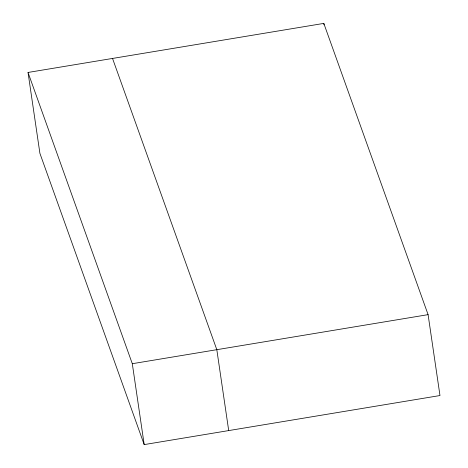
<?xml version="1.0" encoding="UTF-8"?>
<svg xmlns="http://www.w3.org/2000/svg" width="468" height="468" viewBox="0 0 468 468"><rect width="100%" height="100%" fill="white"/><g stroke="black" fill="none" stroke-linecap="round" stroke-linejoin="round"><path stroke-width="0.7" d="M28.021 72.458L323.809 23.4L428.091 314.648L439.978 395.542L144.191 444.6L39.909 153.352L28.021 72.458L132.304 363.706L144.191 444.6M132.304 363.706L428.091 314.648M112.531 58.441L216.819 349.69L228.7 430.583M323.809 23.4L324.02 24.845"/></g></svg>
